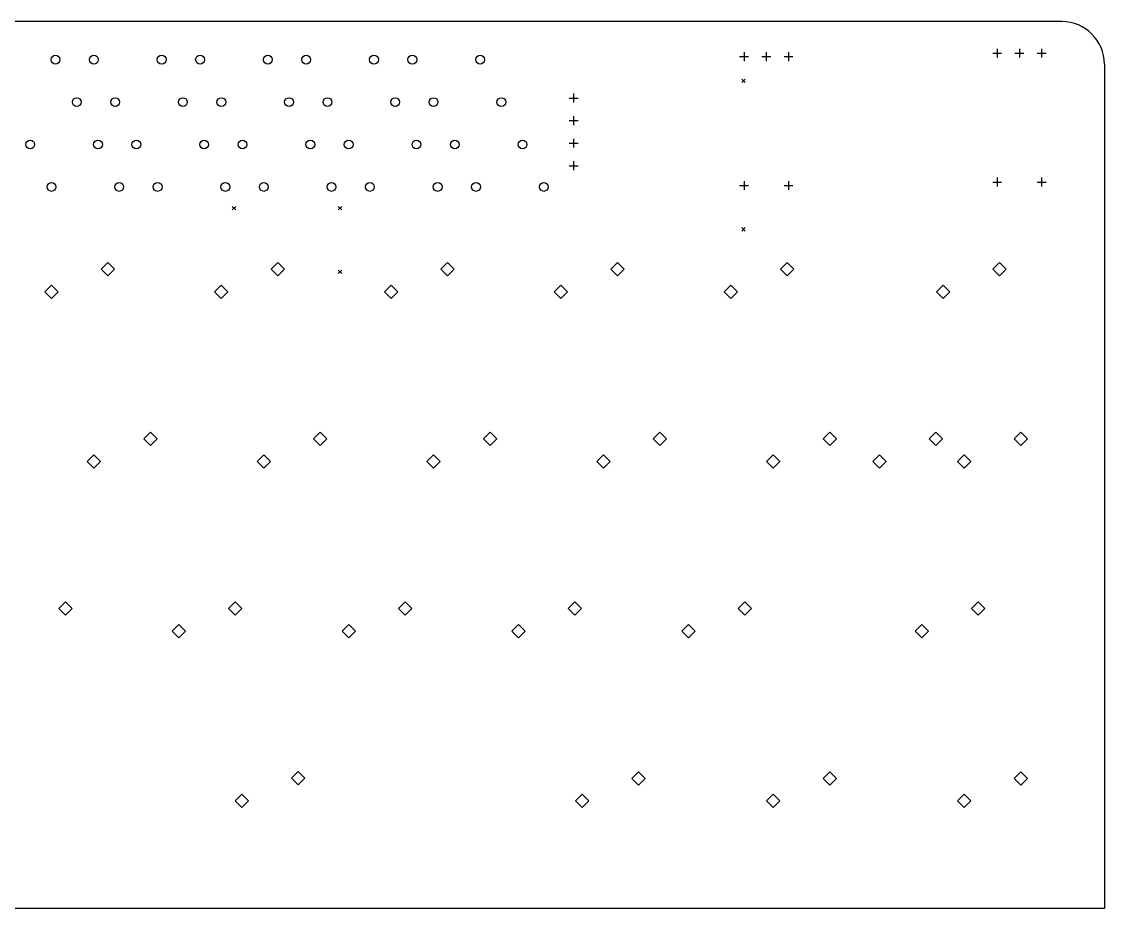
# Model space of a CAD drawing. Extents: x 22 to 272, y -143 to -24.
# Drawn here: x 150.4 to 272.2, y -124.2 to -24.4 of the extents above; entities that cross this region are included whole.
import ezdxf

# ---------------------------------------------------------------- set-up
doc = ezdxf.new("R2010")
doc.units = 0
doc.layers.add('BLACK', color=7, linetype='CONTINUOUS')

msp = doc.modelspace()

# ---------------------------------------------------------------- linework, layer by layer
at = {"layer": 'BLACK', "linetype": 'CONTINUOUS'}
for p, q in [((267.4, -24.375), (28.65, -24.375)), ((231.655, -27.8125), (231.655, -28.8125)), ((234.155, -27.8125), (234.155, -28.8125)), ((236.655, -27.8125), (236.655, -28.8125)), ((259.625, -27.927), (260.625, -27.927)), ((260.125, -27.427), (260.125, -28.427)), ((262.125, -27.927), (263.125, -27.927)), ((262.625, -27.427), (262.625, -28.427)), ((264.625, -27.927), (265.625, -27.927)), ((265.125, -27.427), (265.125, -28.427)), ((231.155, -28.3125), (232.155, -28.3125)), ((233.655, -28.3125), (234.655, -28.3125)), ((236.155, -28.3125), (237.155, -28.3125)), ((272.175, -29.15), (272.175, -124.15)), ((231.387, -30.8375), (231.787, -31.2375)), ((231.787, -30.8375), (231.387, -31.2375)), ((212.487, -32.4675), (212.487, -33.4675)), ((211.987, -32.9675), (212.987, -32.9675)), ((212.487, -35.0075), (212.487, -36.0075)), ((211.987, -35.5075), (212.987, -35.5075)), ((212.487, -37.5475), (212.487, -38.5475)), ((211.987, -38.0475), (212.987, -38.0475)), ((212.487, -40.0875), (212.487, -41.0875)), ((211.987, -40.5875), (212.987, -40.5875)), ((231.655, -42.3125), (231.655, -43.3125)), ((236.655, -42.3125), (236.655, -43.3125)), ((259.625, -42.427), (260.625, -42.427)), ((260.125, -41.927), (260.125, -42.927)), ((264.625, -42.427), (265.625, -42.427)), ((265.125, -41.927), (265.125, -42.927)), ((231.155, -42.8125), (232.155, -42.8125)), ((236.155, -42.8125), (237.155, -42.8125)), ((174.088, -45.1625), (174.487, -45.5625)), ((174.487, -45.1625), (174.088, -45.5625)), ((186.025, -45.1625), (186.425, -45.5625)), ((186.425, -45.1625), (186.025, -45.5625)), ((231.387, -47.55), (231.787, -47.95)), ((231.787, -47.55), (231.387, -47.95)), ((160.115, -51.47), (159.365, -52.22)), ((159.365, -52.22), (160.115, -52.97)), ((160.865, -52.22), (160.115, -51.47)), ((160.115, -52.97), (160.865, -52.22)), ((179.215, -51.47), (178.465, -52.22)), ((178.465, -52.22), (179.215, -52.97)), ((179.965, -52.22), (179.215, -51.47)), ((179.215, -52.97), (179.965, -52.22)), ((186.025, -52.325), (186.425, -52.725)), ((186.425, -52.325), (186.025, -52.725)), ((198.315, -51.47), (197.565, -52.22)), ((197.565, -52.22), (198.315, -52.97)), ((199.065, -52.22), (198.315, -51.47)), ((198.315, -52.97), (199.065, -52.22)), ((217.415, -51.47), (216.665, -52.22)), ((216.665, -52.22), (217.415, -52.97)), ((218.165, -52.22), (217.415, -51.47)), ((217.415, -52.97), (218.165, -52.22)), ((236.515, -51.47), (235.765, -52.22)), ((235.765, -52.22), (236.515, -52.97)), ((237.265, -52.22), (236.515, -51.47)), ((236.515, -52.97), (237.265, -52.22)), ((260.39, -51.47), (259.64, -52.22)), ((259.64, -52.22), (260.39, -52.97)), ((261.14, -52.22), (260.39, -51.47)), ((260.39, -52.97), (261.14, -52.22)), ((153.765, -54.01), (153.015, -54.76)), ((153.015, -54.76), (153.765, -55.51)), ((154.515, -54.76), (153.765, -54.01)), ((153.765, -55.51), (154.515, -54.76)), ((172.865, -54.01), (172.115, -54.76)), ((172.115, -54.76), (172.865, -55.51)), ((173.615, -54.76), (172.865, -54.01)), ((172.865, -55.51), (173.615, -54.76)), ((191.965, -54.01), (191.215, -54.76)), ((191.215, -54.76), (191.965, -55.51)), ((192.715, -54.76), (191.965, -54.01)), ((191.965, -55.51), (192.715, -54.76)), ((211.065, -54.01), (210.315, -54.76)), ((210.315, -54.76), (211.065, -55.51)), ((211.815, -54.76), (211.065, -54.01)), ((211.065, -55.51), (211.815, -54.76)), ((230.165, -54.01), (229.415, -54.76)), ((229.415, -54.76), (230.165, -55.51)), ((230.915, -54.76), (230.165, -54.01)), ((230.165, -55.51), (230.915, -54.76)), ((254.04, -54.01), (253.29, -54.76)), ((253.29, -54.76), (254.04, -55.51)), ((254.79, -54.76), (254.04, -54.01)), ((254.04, -55.51), (254.79, -54.76)), ((164.89, -70.57), (164.14, -71.32)), ((165.64, -71.32), (164.89, -70.57)), ((183.99, -70.57), (183.24, -71.32)), ((184.74, -71.32), (183.99, -70.57)), ((203.09, -70.57), (202.34, -71.32)), ((203.84, -71.32), (203.09, -70.57)), ((222.19, -70.57), (221.44, -71.32)), ((222.94, -71.32), (222.19, -70.57)), ((241.29, -70.57), (240.54, -71.32)), ((242.04, -71.32), (241.29, -70.57)), ((253.227, -70.57), (252.477, -71.32)), ((253.977, -71.32), (253.227, -70.57)), ((262.777, -70.57), (262.027, -71.32)), ((263.527, -71.32), (262.777, -70.57)), ((164.14, -71.32), (164.89, -72.07)), ((164.89, -72.07), (165.64, -71.32)), ((183.24, -71.32), (183.99, -72.07)), ((183.99, -72.07), (184.74, -71.32)), ((202.34, -71.32), (203.09, -72.07)), ((203.09, -72.07), (203.84, -71.32)), ((221.44, -71.32), (222.19, -72.07)), ((222.19, -72.07), (222.94, -71.32)), ((240.54, -71.32), (241.29, -72.07)), ((241.29, -72.07), (242.04, -71.32)), ((252.477, -71.32), (253.227, -72.07)), ((253.227, -72.07), (253.977, -71.32)), ((262.027, -71.32), (262.777, -72.07)), ((262.777, -72.07), (263.527, -71.32)), ((158.54, -73.11), (157.79, -73.86)), ((157.79, -73.86), (158.54, -74.61)), ((159.29, -73.86), (158.54, -73.11)), ((158.54, -74.61), (159.29, -73.86)), ((177.64, -73.11), (176.89, -73.86)), ((176.89, -73.86), (177.64, -74.61)), ((178.39, -73.86), (177.64, -73.11)), ((177.64, -74.61), (178.39, -73.86)), ((196.74, -73.11), (195.99, -73.86)), ((195.99, -73.86), (196.74, -74.61)), ((197.49, -73.86), (196.74, -73.11)), ((196.74, -74.61), (197.49, -73.86)), ((215.84, -73.11), (215.09, -73.86)), ((215.09, -73.86), (215.84, -74.61)), ((216.59, -73.86), (215.84, -73.11)), ((215.84, -74.61), (216.59, -73.86)), ((234.94, -73.11), (234.19, -73.86)), ((234.19, -73.86), (234.94, -74.61)), ((235.69, -73.86), (234.94, -73.11)), ((234.94, -74.61), (235.69, -73.86)), ((246.877, -73.11), (246.127, -73.86)), ((246.127, -73.86), (246.877, -74.61)), ((247.627, -73.86), (246.877, -73.11)), ((246.877, -74.61), (247.627, -73.86)), ((256.428, -73.11), (255.677, -73.86)), ((255.677, -73.86), (256.428, -74.61)), ((257.178, -73.86), (256.428, -73.11)), ((256.428, -74.61), (257.178, -73.86)), ((155.34, -89.67), (154.59, -90.42)), ((156.09, -90.42), (155.34, -89.67)), ((174.44, -89.67), (173.69, -90.42)), ((175.19, -90.42), (174.44, -89.67)), ((193.54, -89.67), (192.79, -90.42)), ((194.29, -90.42), (193.54, -89.67)), ((212.64, -89.67), (211.89, -90.42)), ((213.39, -90.42), (212.64, -89.67)), ((231.74, -89.67), (230.99, -90.42)), ((232.49, -90.42), (231.74, -89.67)), ((258.002, -89.67), (257.252, -90.42)), ((258.752, -90.42), (258.002, -89.67)), ((154.59, -90.42), (155.34, -91.17)), ((155.34, -91.17), (156.09, -90.42)), ((173.69, -90.42), (174.44, -91.17)), ((174.44, -91.17), (175.19, -90.42)), ((192.79, -90.42), (193.54, -91.17)), ((193.54, -91.17), (194.29, -90.42)), ((211.89, -90.42), (212.64, -91.17)), ((212.64, -91.17), (213.39, -90.42)), ((230.99, -90.42), (231.74, -91.17)), ((231.74, -91.17), (232.49, -90.42)), ((257.252, -90.42), (258.002, -91.17)), ((258.002, -91.17), (258.752, -90.42)), ((168.09, -92.21), (167.34, -92.96)), ((168.84, -92.96), (168.09, -92.21)), ((187.19, -92.21), (186.44, -92.96)), ((187.94, -92.96), (187.19, -92.21)), ((206.29, -92.21), (205.54, -92.96)), ((207.04, -92.96), (206.29, -92.21)), ((225.39, -92.21), (224.64, -92.96)), ((226.14, -92.96), (225.39, -92.21)), ((251.652, -92.21), (250.902, -92.96)), ((252.402, -92.96), (251.652, -92.21)), ((167.34, -92.96), (168.09, -93.71)), ((168.09, -93.71), (168.84, -92.96)), ((186.44, -92.96), (187.19, -93.71)), ((187.19, -93.71), (187.94, -92.96)), ((205.54, -92.96), (206.29, -93.71)), ((206.29, -93.71), (207.04, -92.96)), ((224.64, -92.96), (225.39, -93.71)), ((225.39, -93.71), (226.14, -92.96)), ((250.902, -92.96), (251.652, -93.71)), ((251.652, -93.71), (252.402, -92.96)), ((181.52, -108.76), (180.77, -109.51)), ((180.77, -109.51), (181.52, -110.26)), ((182.27, -109.51), (181.52, -108.76)), ((181.52, -110.26), (182.27, -109.51)), ((219.802, -108.77), (219.052, -109.52)), ((219.052, -109.52), (219.802, -110.27)), ((220.552, -109.52), (219.802, -108.77)), ((219.802, -110.27), (220.552, -109.52)), ((241.29, -108.77), (240.54, -109.52)), ((240.54, -109.52), (241.29, -110.27)), ((242.04, -109.52), (241.29, -108.77)), ((241.29, -110.27), (242.04, -109.52)), ((262.777, -108.77), (262.027, -109.52)), ((262.027, -109.52), (262.777, -110.27)), ((263.527, -109.52), (262.777, -108.77)), ((262.777, -110.27), (263.527, -109.52)), ((175.17, -111.3), (174.42, -112.05)), ((175.92, -112.05), (175.17, -111.3)), ((213.452, -111.31), (212.702, -112.06)), ((214.202, -112.06), (213.452, -111.31)), ((234.94, -111.31), (234.19, -112.06)), ((235.69, -112.06), (234.94, -111.31)), ((256.428, -111.31), (255.677, -112.06)), ((257.178, -112.06), (256.428, -111.31)), ((174.42, -112.05), (175.17, -112.8)), ((175.17, -112.8), (175.92, -112.05)), ((212.702, -112.06), (213.452, -112.81)), ((213.452, -112.81), (214.202, -112.06)), ((234.19, -112.06), (234.94, -112.81)), ((234.94, -112.81), (235.69, -112.06)), ((255.677, -112.06), (256.428, -112.81)), ((256.428, -112.81), (257.178, -112.06)), ((272.175, -124.15), (23.875, -124.15))]:
    msp.add_line(p, q, dxfattribs=at)
at = {"layer": 'BLACK'}
for centre in [(154.222, -28.65), (158.54, -28.65), (166.16, -28.65), (170.477, -28.65), (178.097, -28.65), (182.415, -28.65), (190.035, -28.65), (194.352, -28.65), (201.972, -28.65), (156.61, -33.425), (160.927, -33.425), (168.547, -33.425), (172.865, -33.425), (180.485, -33.425), (184.802, -33.425), (192.422, -33.425), (196.74, -33.425), (204.36, -33.425), (151.377, -38.2), (158.998, -38.2), (163.315, -38.2), (170.935, -38.2), (175.252, -38.2), (182.873, -38.2), (187.19, -38.2), (194.81, -38.2), (199.127, -38.2), (206.748, -38.2), (153.765, -42.975), (161.385, -42.975), (165.702, -42.975), (173.322, -42.975), (177.64, -42.975), (185.26, -42.975), (189.577, -42.975), (197.197, -42.975), (201.515, -42.975), (209.135, -42.975)]:
    msp.add_circle(centre, 0.4953, dxfattribs=at)
msp.add_arc((267.4, -29.15), 4.775, 0, 90, dxfattribs=at)

doc.saveas('drawing.dxf')
